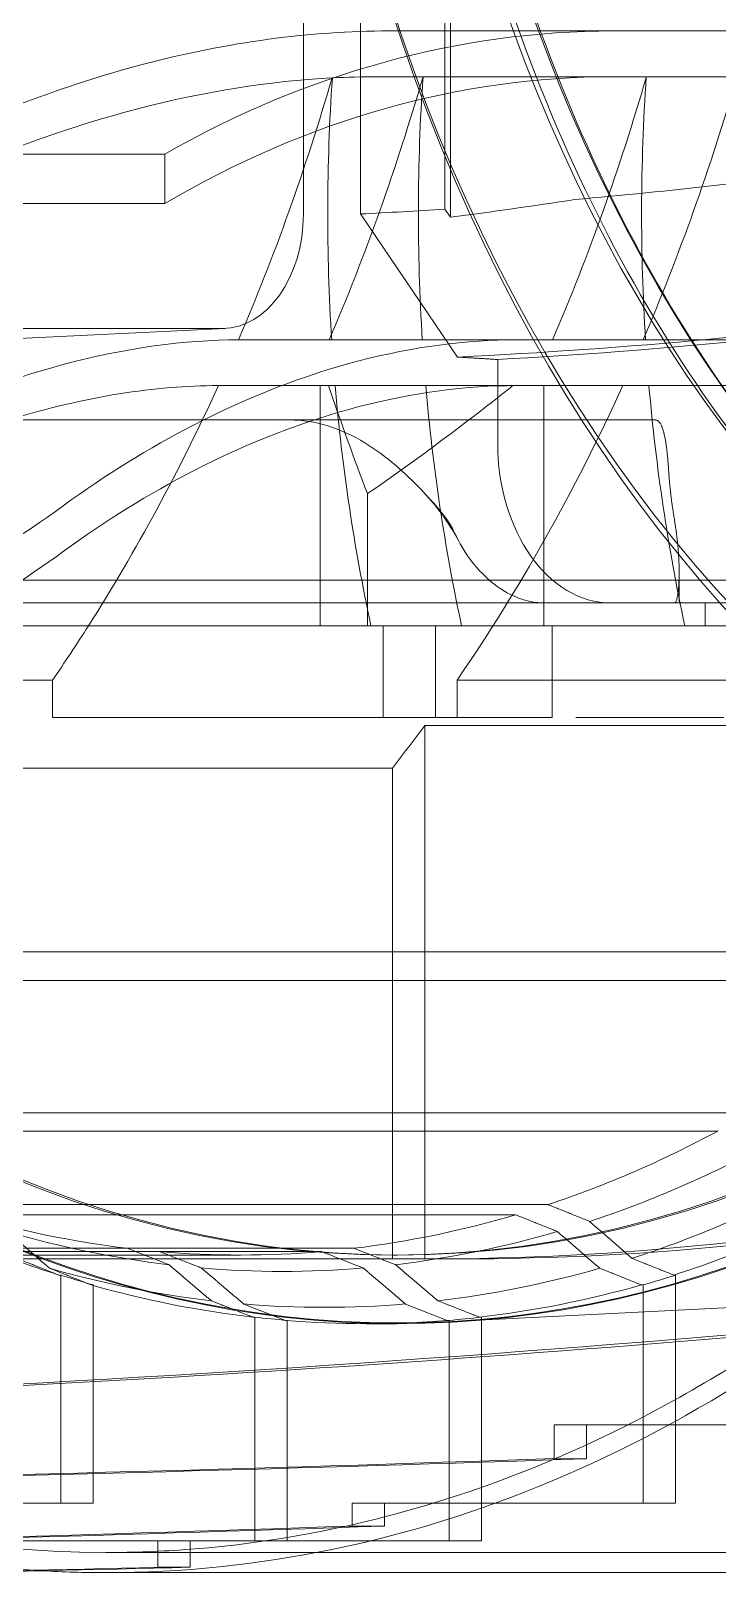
# Model space of a CAD drawing. Header units: millimetres. Extents: x -6314 to 11113, y -129 to 3675.
# Drawn here: x -2294.71 to -2288.7, y 2195.99 to 2209.55 of the extents above; entities that cross this region are included whole.
import ezdxf

# ---------------------------------------------------------------- set-up
doc = ezdxf.new("R2010")
doc.units = ezdxf.units.MM
doc.layers.add('Equipment', color=123, linetype='Continuous')

# ---------------------------------------------------------------- blocks, each defined once
blk = doc.blocks.new('A$C161d446f')
at = {"layer": 'Equipment', "linetype": 'Continuous', "lineweight": 0, "extrusion": (0, 1, 0)}
for p, q in [((-64.952, 545.489), (-64.952, 530.433)), ((-64.904, 545.419), (-64.904, 530.503)), ((-64.166, 545.46), (-64.166, 530.462)), ((-63.668, 545.461), (-63.668, 530.461)), ((-74.207, 532.061), (-66.374, 532.061)), ((-64.416, 532.061), (-66.374, 532.061)), ((-66.374, 531.661), (-74.196, 531.661)), ((-64.304, 531.661), (-66.374, 531.661)), ((-63.918, 531.651), (-63.92, 531.651)), ((-60.176, 530.984), (-62.455, 530.984)), ((-62.455, 530.984), (-62.455, 530.552)), ((-64.904, 530.503), (-64.952, 530.433)), ((-62.455, 530.552), (-60.029, 530.552)), ((-65.015, 529.21), (-64.166, 530.462)), ((-62.985, 529.461), (-58.121, 529.221)), ((-62.96, 529.461), (-52.354, 529.461)), ((-73.85, 529.361), (-65.527, 529.361)), ((-63.914, 529.361), (-65.527, 529.361)), ((-63.101, 529.361), (-63.914, 529.361)), ((-65.365, 529.189), (-65.365, 528.461)), ((-65.527, 528.961), (-73.85, 528.961)), ((-65.767, 528.961), (-65.767, 526.861)), ((-65.527, 528.961), (-63.944, 528.961)), ((-63.944, 528.961), (-62.924, 528.961)), ((-63.815, 526.861), (-63.815, 528.961)), ((-66.746, 528.661), (-64.834, 528.661)), ((-64.834, 528.661), (-61.9, 528.661)), ((-61.9, 528.661), (-55.112, 528.661)), ((-64.227, 526.861), (-64.227, 528.017)), ((-57.586, 527.261), (-72.718, 527.261)), ((-66.951, 527.333), (-66.951, 527.061)), ((-73.352, 527.061), (-58.061, 527.061)), ((-67.177, 527.061), (-67.177, 526.861)), ((-68.89, 526.861), (-67.132, 526.861)), ((-67.132, 526.861), (-56.265, 526.861)), ((-65.841, 526.061), (-65.841, 526.861)), ((-64.823, 526.861), (-64.823, 526.061)), ((-64.365, 526.861), (-64.365, 526.061)), ((-65.011, 526.387), (-68.359, 526.387)), ((-65.011, 526.061), (-65.011, 526.387)), ((-61.476, 526.387), (-61.476, 526.061)), ((-59.458, 526.387), (-61.476, 526.387)), ((-67.341, 526.061), (-66.047, 526.061)), ((-65.841, 526.061), (-64.823, 526.061)), ((-64.823, 526.061), (-61.476, 526.061)), ((-69.042, 525.99), (-64.728, 525.99)), ((-64.728, 521.327), (-64.728, 525.99)), ((-64.445, 525.618), (-60.91, 525.618)), ((-64.445, 521.327), (-64.445, 525.618)), ((-42.862, 524.012), (-69.482, 524.012)), ((-69.199, 523.762), (-42.579, 523.762)), ((-58.506, 522.603), (-67.573, 522.603)), ((-67.29, 522.445), (-40.67, 522.445)), ((-39.185, 521.802), (-65.805, 521.802)), ((-65.522, 521.713), (-38.903, 521.713)), ((-39.697, 521.42), (-64.108, 521.42)), ((-61.051, 521.327), (-65.011, 521.327)), ((-64.488, 521.361), (-64.445, 521.361)), ((-63.825, 521.391), (-52.212, 521.391)), ((-63.118, 521.361), (-50.869, 521.361)), ((-66.904, 521.186), (-66.92, 521.186)), ((-66.92, 519.192), (-66.92, 521.186)), ((-61.546, 521.186), (-61.53, 521.186)), ((-61.546, 521.186), (-61.546, 519.192)), ((-66.637, 521.1), (-66.621, 521.1)), ((-66.637, 519.192), (-66.637, 521.1)), ((-61.813, 521.1), (-61.829, 521.1)), ((-61.829, 521.1), (-61.829, 519.192)), ((-67.818, 520.922), (-64.912, 520.778)), ((-64.924, 520.79), (-64.56, 520.933)), ((-63.146, 520.933), (-63.51, 520.79)), ((-65.207, 520.818), (-65.223, 520.818)), ((-65.223, 518.862), (-65.223, 520.818)), ((-64.94, 520.79), (-64.924, 520.79)), ((-64.94, 518.862), (-64.94, 520.79)), ((-64.488, 520.761), (-64.445, 520.761)), ((-64.445, 520.761), (-64.217, 520.761)), ((-63.51, 520.79), (-63.526, 520.79)), ((-63.526, 520.79), (-63.526, 518.862)), ((-63.243, 520.818), (-63.227, 520.818)), ((-63.243, 520.818), (-63.243, 518.862)), ((-66.503, 519.877), (-68.688, 519.877)), ((-66.142, 519.877), (-66.503, 519.877)), ((-66.142, 519.581), (-66.142, 519.877)), ((-65.86, 519.877), (-66.142, 519.877)), ((-65.86, 519.877), (-65.86, 519.581)), ((-65.86, 519.581), (-66.142, 519.581)), ((-64.802, 519.192), (-66.92, 519.192)), ((-64.375, 519.192), (-64.802, 519.192)), ((-64.375, 518.992), (-64.375, 519.192)), ((-64.092, 519.192), (-64.375, 519.192)), ((-64.092, 519.192), (-64.092, 518.992)), ((-59.283, 519.192), (-61.829, 519.192)), ((-64.092, 518.992), (-64.375, 518.992)), ((-63.335, 518.862), (-65.223, 518.862)), ((-62.678, 518.862), (-63.335, 518.862)), ((-62.678, 518.632), (-62.678, 518.862)), ((-62.395, 518.862), (-62.678, 518.862)), ((-62.395, 518.862), (-62.395, 518.632)), ((-60.981, 518.862), (-62.395, 518.862)), ((-61.942, 518.761), (-69.579, 518.761)), ((-61.942, 518.585), (-69.579, 518.585)), ((-62.395, 518.632), (-62.678, 518.632))]:
    blk.add_line(p, q, dxfattribs=at)
at = {"layer": 'Equipment', "linetype": 'Continuous', "lineweight": 0}
for centre, major_axis, ratio, start_param, end_param in [((-61.942, 537.961), (0, -19.2), 0.707107, 0, 3.195786), ((-61.942, 537.961), (0, -19.376), 0.707107, 0.040975, 3.100618), ((-64.445, 537.961), (0, 16.6), 0.707107, -3.926991, 2.356194), ((-73.38, 537.961), (0, 13.876), 0.707107, -3.141592653589998, 3.141592653589588), ((-73.256, 537.961), (0, 13.7), 0.707107, -3.141592653589998, 3.141592653589588), ((-73.626, 537.961), (0, 12.913), 0.707107, -3.141592653589998, 3.141592653589588), ((-73.751, 537.961), (0, 12.794), 0.707107, -3.141592653589998, 3.141592653589588), ((-66.374, 517.261), (0, 14.8), 0.707107, -0.383803, 0), ((-56.596, 537.961), (0, -16.6), 0.707107, -1.181521, -1.026201), ((-75.391, 530.461), (0, 12.4), 0.707107, -1.659678, -1.473926), ((-53.853, 537.961), (0, -16.6), 0.707107, -1.181521, -1.026201), ((-72.648, 530.461), (0, 12.4), 0.707107, -1.659678, -1.474752), ((-62.96, 530.461), (0, -1), 0.707107, -1.570796, 0), ((-62.659, 619.206), (0, -90.052), 0.737277, -0.102087, -0.035489), ((-75.391, 530.461), (0, 12.4), 0.707107, -1.865418, -1.692117), ((-72.648, 530.461), (0, 12.4), 0.707107, -1.865418, -1.692117), ((-56.596, 537.961), (0, -16.6), 0.707107, -0.765325, -0.732425), ((-64.488, 537.961), (0, -17.193), 0.707107, -0.647071, 0.647071), ((-64.728, 570.527), (0, -49.2), 0.707107, -0.146869, 0), ((-61.942, 537.961), (0, -19.376), 0.707107, -0.577104, 0), ((-715.294, 2020.347), (0, 1757.783), 0.707107, -2.59219, -2.591839), ((-64.233, 537.961), (0, -17.2), 0.707107, -0.222768, -0.198985), ((-64.233, 537.961), (0, -17.2), 0.707107, 0.198985, 0.222768), ((-64.233, 537.961), (0, -17.2), 0.707107, -0.081485, -0.058172), ((-64.233, 537.961), (0, -17.2), 0.707107, 0.058172, 0.081485), ((-61.942, 537.961), (0, -19.2), 0.707107, -0.450788, -0.314536), ((-50.02, 932.276), (0, -412.345), 0.707107, -0.060909, 0), ((-61.942, 537.961), (0, -19.2), 0.707107, -0.314536, -0.291521), ((-48.111, 1549.088), (0, -1029.812), 0.707107, -0.024376, -0.013614), ((-61.942, 537.961), (0, -19.2), 0.707107, -0.291521, -0.180139), ((-61.942, 537.961), (0, -19.2), 0.707107, -0.180139, -0.150667), ((-46.485, 1534.199), (0, -1015.512), 0.707107, -0.024522, -0.014279), ((-61.942, 537.961), (0, -19.2), 0.707107, -0.150667, -0.054193), ((-61.942, 537.961), (0, -19.2), 0.707107, -0.054193, 0), ((-52.212, 1328.604), (0, -810.1), 0.707107, -0.017777, 0), ((-61.942, 537.961), (0, -19.376), 0.707107, 0, 0.040975)]:
    blk.add_ellipse(centre, major_axis=major_axis, ratio=ratio, start_param=start_param, end_param=end_param, dxfattribs=at)
at = {"layer": 'Equipment', "linetype": 'Continuous', "lineweight": 0, "extrusion": (0, 0, -1)}
for centre, major_axis, ratio, start_param, end_param in [((-64.488, 537.961), (0, -16.6), 0.707107, -5.497787, 0.785398), ((-55.805, 537.961), (0, 16.6), 0.707107, -2.115392, -1.960072), ((-66.374, 517.261), (0, 14.4), 0.707107, 0, 0.395046), ((-73.44, 530.461), (0, -12.4), 0.707107, -1.667667, -1.481914), ((-53.061, 537.961), (0, 16.6), 0.707107, -2.115392, -1.960736), ((-61.849, 619.206), (0, -88.8), 0.737277, 0.064036, 0.102087), ((-59.136, 619.206), (0, -89.152), 0.708518, 0.092204, 0.109501), ((-61.849, 619.206), (0, -88.8), 0.737277, 0.0354, 0.046682), ((-62.966, 619.206), (0, 90.08), 0.707782, -3.103967, -3.03761), ((-56.596, 537.961), (0, 16.6), 0.707107, -2.342294, -2.143812), ((-38.55, 537.961), (-32.069, 0), 0.517638, -0.642308, -0.573016), ((-73.44, 530.461), (0, -12.4), 0.707107, -1.449476, -1.276175), ((-71.108, 537.961), (0, -16.6), 0.517638, -0.99778, -0.928488), ((-53.061, 537.961), (0, 16.6), 0.707107, -2.303221, -2.143812), ((-66.355, 528.461), (0, -1.4), 0.707107, -1.570796, 0), ((-53.061, 537.961), (0, 16.6), 0.707107, -2.342294, -2.303221), ((-64.488, 537.961), (0, -17.2), 0.707107, -0.647193, 0.647193), ((-63.118, 537.961), (0, -16.6), 0.707107, 0.230964, 0.363365), ((-63.482, 537.961), (0, -16.743), 0.707107, 0.228962, 0.360131), ((-63.853, 537.961), (0, -17.057), 0.707107, 0.224661, 0.353186), ((-65.011, 570.527), (0, -49.2), 0.707107, 0, 0.146869), ((-64.217, 537.961), (0, -17.2), 0.707107, 0.222768, 0.350134), ((-63.118, 537.961), (0, -16.6), 0.707107, 0.084438, 0.206279), ((-63.118, 537.961), (0, -16.6), 0.707107, -0.206279, -0.084438), ((-64.217, 537.961), (0, -17.2), 0.707107, -0.350134, -0.222768), ((-582.119, 1706.029), (0, -1391.097), 0.707107, -0.552156, -0.551713), ((-63.482, 537.961), (0, -16.743), 0.707107, 0.083717, 0.204498), ((-63.482, 537.961), (0, -16.743), 0.707107, -0.204498, -0.083717), ((-710.486, 2020.347), (0, -1757.783), 0.707107, -0.549753, -0.549403), ((-63.118, 537.961), (0, -16.6), 0.707107, -0.060277, 0.060277), ((-63.853, 537.961), (0, -17.057), 0.707107, 0.082168, 0.20067), ((-63.482, 537.961), (0, -16.743), 0.707107, -0.059764, 0.059764), ((-63.853, 537.961), (0, -17.057), 0.707107, -0.20067, -0.082168), ((-64.217, 537.961), (0, -17.2), 0.707107, 0.081485, 0.198985), ((-64.217, 537.961), (0, -17.2), 0.707107, -0.198985, -0.081485), ((-63.853, 537.961), (0, -17.057), 0.707107, -0.058659, 0.058659), ((-64.217, 537.961), (0, -17.2), 0.707107, -0.058172, 0.058172), ((-50.303, 932.276), (0, -412.345), 0.707107, 0.014328, 0.060909), ((-48.394, 1549.088), (0, -1029.813), 0.707107, 0.014275, 0.024376), ((-46.768, 1534.199), (0, -1015.512), 0.707107, 0.014279, 0.024522), ((-52.495, 1328.604), (0, -810.1), 0.707107, 0, 0.017777)]:
    blk.add_ellipse(centre, major_axis=major_axis, ratio=ratio, start_param=start_param, end_param=end_param, dxfattribs=at)
at = {"layer": 'Equipment', "linetype": 'Continuous', "lineweight": 0}
for points, knots in [([(-71.269, 525.486), (-70.335, 525.839), (-69.434, 526.412), (-67.818, 527.935), (-67.099, 528.875), (-65.906, 531.03), (-65.431, 532.243), (-64.771, 534.821), (-64.586, 536.186), (-64.526, 538.931), (-64.651, 540.311), (-65.197, 542.943), (-65.618, 544.195), (-66.711, 546.444), (-67.383, 547.44), (-68.906, 549.084), (-69.757, 549.729), (-70.855, 550.268), (-71.061, 550.357), (-71.269, 550.436)], [3.40275, 3.40275, 3.40275, 3.40275, 3.729082, 3.729082, 4.04828, 4.04828, 4.365013, 4.365013, 4.681479, 4.681479, 4.998021, 4.998021, 5.314503, 5.314503, 5.631097, 5.631097, 5.949468, 5.949468, 6.022028, 6.022028, 6.022028, 6.022028]), ([(-68.812, 527.241), (-68.023, 527.968), (-67.309, 528.882), (-66.12, 530.985), (-65.643, 532.17), (-64.973, 534.698), (-64.778, 536.039), (-64.694, 538.743), (-64.803, 540.105), (-65.315, 542.709), (-65.716, 543.95), (-66.764, 546.186), (-67.412, 547.18), (-68.36, 548.243), (-68.583, 548.469), (-68.812, 548.68)], [3.719079, 3.719079, 3.719079, 3.719079, 4.038042, 4.038042, 4.353309, 4.353309, 4.668172, 4.668172, 4.983156, 4.983156, 5.298056, 5.298056, 5.613051, 5.613051, 5.705699, 5.705699, 5.705699, 5.705699]), ([(-60.176, 530.984), (-60.88, 531.322), (-61.578, 531.587), (-63.007, 531.965), (-63.734, 532.061), (-64.416, 532.061)], [-37.774165, -37.774165, -37.774165, -37.774165, -36.460851, -36.460851, -35.014945, -35.014945, -35.014945, -35.014945]), ([(-63.918, 531.651), (-63.371, 531.622), (-62.798, 531.532), (-61.499, 531.191), (-60.767, 530.912), (-60.029, 530.552)], [35.069941, 35.069941, 35.069941, 35.069941, 36.200256, 36.200256, 37.565509, 37.565509, 37.565509, 37.565509]), ([(-61.569, 527.911), (-61.937, 528.18), (-62.32, 528.417), (-63.188, 528.864), (-63.676, 529.053), (-64.629, 529.301), (-65.093, 529.361), (-65.527, 529.361)], [4.795767, 4.795767, 4.795767, 4.795767, 5.534703, 5.534703, 6.45672, 6.45672, 7.378738, 7.378738, 7.378738, 7.378738]), ([(-58.797, 527.911), (-59.171, 528.133), (-59.546, 528.337), (-60.482, 528.79), (-61.042, 529.005), (-62.114, 529.29), (-62.628, 529.361), (-63.101, 529.361)], [-23.707227, -23.707227, -23.707227, -23.707227, -23.050073, -23.050073, -22.046691, -22.046691, -21.043309, -21.043309, -21.043309, -21.043309]), ([(-65.527, 528.961), (-65.093, 528.961), (-64.629, 528.901), (-63.676, 528.653), (-63.188, 528.464), (-62.32, 528.017), (-61.937, 527.78), (-61.569, 527.511)], [-7.378738, -7.378738, -7.378738, -7.378738, -6.45672, -6.45672, -5.534703, -5.534703, -4.795767, -4.795767, -4.795767, -4.795767]), ([(-62.924, 528.961), (-62.653, 528.961), (-62.361, 528.938), (-61.748, 528.839), (-61.427, 528.763), (-60.773, 528.563), (-60.44, 528.439), (-59.778, 528.153), (-59.449, 527.992), (-58.95, 527.725), (-58.763, 527.621), (-58.575, 527.511)], [-5.210276, -5.210276, -5.210276, -5.210276, -4.636024, -4.636024, -4.061772, -4.061772, -3.48752, -3.48752, -2.913267, -2.913267, -2.582153, -2.582153, -2.582153, -2.582153]), ([(-66.746, 528.66), (-66.747, 528.66), (-66.748, 528.66), (-66.75, 528.66), (-66.751, 528.66), (-66.752, 528.66), (-66.753, 528.659), (-66.756, 528.659), (-66.758, 528.658), (-66.761, 528.657), (-66.764, 528.655), (-66.768, 528.652), (-66.771, 528.649), (-66.773, 528.647), (-66.775, 528.645), (-66.777, 528.642), (-66.781, 528.638), (-66.784, 528.633), (-66.787, 528.629), (-66.789, 528.625), (-66.791, 528.621), (-66.793, 528.617), (-66.796, 528.61), (-66.799, 528.604), (-66.802, 528.597), (-66.804, 528.591), (-66.807, 528.584), (-66.809, 528.577), (-66.811, 528.571), (-66.813, 528.564), (-66.815, 528.558), (-66.816, 528.555), (-66.816, 528.552), (-66.817, 528.549), (-66.82, 528.538), (-66.823, 528.526), (-66.825, 528.513), (-66.828, 528.502), (-66.83, 528.49), (-66.832, 528.479), (-66.834, 528.467), (-66.836, 528.455), (-66.837, 528.443), (-66.839, 528.432), (-66.84, 528.421), (-66.842, 528.41), (-66.843, 528.399), (-66.844, 528.388), (-66.845, 528.378), (-66.847, 528.367), (-66.848, 528.356), (-66.849, 528.346), (-66.849, 528.343), (-66.849, 528.34), (-66.85, 528.337), (-66.851, 528.327), (-66.852, 528.316), (-66.852, 528.306), (-66.853, 528.295), (-66.854, 528.284), (-66.855, 528.274), (-66.856, 528.263), (-66.857, 528.253), (-66.858, 528.242), (-66.858, 528.231), (-66.859, 528.22), (-66.86, 528.209), (-66.861, 528.197), (-66.862, 528.186), (-66.862, 528.175), (-66.863, 528.163), (-66.864, 528.151), (-66.865, 528.139), (-66.866, 528.129), (-66.867, 528.119), (-66.868, 528.109), (-66.869, 528.1), (-66.87, 528.091), (-66.87, 528.082), (-66.871, 528.074), (-66.872, 528.066), (-66.873, 528.057), (-66.874, 528.051), (-66.874, 528.045), (-66.875, 528.039), (-66.875, 528.033), (-66.876, 528.028), (-66.877, 528.022), (-66.877, 528.017), (-66.878, 528.011), (-66.878, 528.005), (-66.879, 528), (-66.88, 527.994), (-66.88, 527.988), (-66.881, 527.982), (-66.882, 527.976), (-66.883, 527.969), (-66.883, 527.963), (-66.884, 527.956), (-66.885, 527.949), (-66.886, 527.944), (-66.887, 527.94), (-66.887, 527.935), (-66.888, 527.927), (-66.89, 527.918), (-66.891, 527.909), (-66.893, 527.899), (-66.894, 527.889), (-66.896, 527.879), (-66.897, 527.87), (-66.899, 527.861), (-66.9, 527.852), (-66.901, 527.844), (-66.903, 527.835), (-66.904, 527.826), (-66.904, 527.826), (-66.904, 527.825), (-66.904, 527.824), (-66.906, 527.815), (-66.908, 527.805), (-66.909, 527.795), (-66.911, 527.784), (-66.912, 527.774), (-66.914, 527.762), (-66.916, 527.749), (-66.918, 527.736), (-66.92, 527.722), (-66.923, 527.704), (-66.925, 527.687), (-66.927, 527.668), (-66.929, 527.655), (-66.931, 527.642), (-66.932, 527.629), (-66.934, 527.616), (-66.935, 527.602), (-66.937, 527.589), (-66.938, 527.575), (-66.94, 527.561), (-66.941, 527.547), (-66.942, 527.533), (-66.943, 527.52), (-66.944, 527.506), (-66.944, 527.505), (-66.944, 527.504), (-66.944, 527.503), (-66.946, 527.484), (-66.947, 527.464), (-66.948, 527.444), (-66.949, 527.425), (-66.95, 527.406), (-66.95, 527.386), (-66.951, 527.368), (-66.951, 527.349), (-66.951, 527.33), (-66.951, 527.318), (-66.951, 527.305), (-66.951, 527.292), (-66.95, 527.278), (-66.95, 527.263), (-66.949, 527.25), (-66.948, 527.236), (-66.948, 527.222), (-66.947, 527.21), (-66.946, 527.197), (-66.945, 527.185), (-66.943, 527.173), (-66.943, 527.167), (-66.942, 527.161), (-66.941, 527.156), (-66.941, 527.148), (-66.94, 527.141), (-66.938, 527.134), (-66.937, 527.127), (-66.936, 527.12), (-66.935, 527.113), (-66.933, 527.106), (-66.932, 527.1), (-66.93, 527.094), (-66.929, 527.089), (-66.927, 527.084), (-66.925, 527.08), (-66.924, 527.076), (-66.923, 527.073), (-66.921, 527.071), (-66.92, 527.068), (-66.918, 527.066), (-66.916, 527.064), (-66.915, 527.064), (-66.915, 527.063), (-66.914, 527.062), (-66.913, 527.062), (-66.912, 527.061), (-66.911, 527.061), (-66.91, 527.061), (-66.909, 527.061), (-66.908, 527.061)], [0.1139776, 0.1139776, 0.1139776, 0.1139776, 0.1159804, 0.1159804, 0.1159804, 0.1179934, 0.1179934, 0.1179934, 0.1218152, 0.1218152, 0.1218152, 0.1282151, 0.1282151, 0.1282151, 0.132849, 0.132849, 0.132849, 0.1409784, 0.1409784, 0.1409784, 0.1476644, 0.1476644, 0.1476644, 0.1581142, 0.1581142, 0.1581142, 0.1680251, 0.1680251, 0.1680251, 0.1776797, 0.1776797, 0.1776797, 0.1820644, 0.1820644, 0.1820644, 0.1997563, 0.1997563, 0.1997563, 0.2160053, 0.2160053, 0.2160053, 0.2319971, 0.2319971, 0.2319971, 0.2467517, 0.2467517, 0.2467517, 0.261303, 0.261303, 0.261303, 0.2757381, 0.2757381, 0.2757381, 0.2799725, 0.2799725, 0.2799725, 0.294654, 0.294654, 0.294654, 0.3092909, 0.3092909, 0.3092909, 0.3239549, 0.3239549, 0.3239549, 0.3391601, 0.3391601, 0.3391601, 0.3545029, 0.3545029, 0.3545029, 0.3711278, 0.3711278, 0.3711278, 0.3847758, 0.3847758, 0.3847758, 0.3976184, 0.3976184, 0.3976184, 0.4090821, 0.4090821, 0.4090821, 0.4178974, 0.4178974, 0.4178974, 0.4254622, 0.4254622, 0.4254622, 0.4329408, 0.4329408, 0.4329408, 0.4404944, 0.4404944, 0.4404944, 0.4481898, 0.4481898, 0.4481898, 0.4563475, 0.4563475, 0.4563475, 0.4616279, 0.4616279, 0.4616279, 0.4712883, 0.4712883, 0.4712883, 0.4818722, 0.4818722, 0.4818722, 0.4904883, 0.4904883, 0.4904883, 0.4984632, 0.4984632, 0.4984632, 0.4991045, 0.4991045, 0.4991045, 0.5077081, 0.5077081, 0.5077081, 0.5172213, 0.5172213, 0.5172213, 0.5285596, 0.5285596, 0.5285596, 0.5430394, 0.5430394, 0.5430394, 0.5534104, 0.5534104, 0.5534104, 0.5635392, 0.5635392, 0.5635392, 0.5740312, 0.5740312, 0.5740312, 0.5839522, 0.5839522, 0.5839522, 0.5845231, 0.5845231, 0.5845231, 0.5985344, 0.5985344, 0.5985344, 0.612211, 0.612211, 0.612211, 0.6255605, 0.6255605, 0.6255605, 0.6347322, 0.6347322, 0.6347322, 0.6455082, 0.6455082, 0.6455082, 0.6563434, 0.6563434, 0.6563434, 0.667348, 0.667348, 0.667348, 0.6731393, 0.6731393, 0.6731393, 0.680513, 0.680513, 0.680513, 0.6882631, 0.6882631, 0.6882631, 0.6960131, 0.6960131, 0.6960131, 0.7027435, 0.7027435, 0.7027435, 0.7078389, 0.7078389, 0.7078389, 0.7127272, 0.7127272, 0.7127272, 0.7147541, 0.7147541, 0.7147541, 0.71707, 0.71707, 0.71707, 0.7188082, 0.7188082, 0.7188082, 0.7188082]), ([(-63.544, 528.661), (-63.657, 528.661), (-63.77, 528.643), (-63.992, 528.574), (-64.1, 528.525), (-64.204, 528.461)], [0, 0, 0, 0, 0.2403304, 0.2403304, 0.4805911, 0.4805911, 0.4805911, 0.4805911]), ([(-64.204, 528.461), (-64.398, 528.342), (-64.559, 528.193), (-64.776, 527.97), (-64.849, 527.886), (-64.914, 527.801), (-64.923, 527.788), (-64.938, 527.766), (-64.945, 527.756), (-64.953, 527.743), (-64.956, 527.739), (-64.958, 527.734), (-64.959, 527.733), (-64.96, 527.731), (-64.96, 527.731), (-64.96, 527.73), (-64.961, 527.729), (-64.961, 527.729), (-64.961, 527.728), (-64.962, 527.727), (-64.962, 527.726), (-64.964, 527.724), (-64.965, 527.722), (-64.966, 527.72), (-64.966, 527.72), (-64.966, 527.72)], [0, 0, 0, 0, 0.4495522, 0.4495522, 0.7386676, 0.7386676, 0.7891862, 0.7891862, 0.8253386, 0.8253386, 0.8408557, 0.8408557, 0.84467, 0.84467, 0.8464462, 0.8464462, 0.8478567, 0.8478567, 0.8494872, 0.8494872, 0.8525039, 0.8525039, 0.8591752, 0.8591752, 0.860007, 0.860007, 0.860007, 0.860007]), ([(-59.661, 526.861), (-59.918, 526.958), (-60.176, 527.073), (-60.818, 527.404), (-61.2, 527.642), (-61.569, 527.911)], [8.733108, 8.733108, 8.733108, 8.733108, 9.222774, 9.222774, 9.961709, 9.961709, 9.961709, 9.961709]), ([(-65.781, 527.061), (-65.727, 527.061), (-65.672, 527.068), (-65.6, 527.087), (-65.583, 527.092), (-65.502, 527.12), (-65.439, 527.152), (-65.329, 527.227), (-65.28, 527.268), (-65.161, 527.389), (-65.094, 527.477), (-65.03, 527.593), (-65.022, 527.607), (-64.989, 527.67), (-64.971, 527.709), (-64.966, 527.72)], [-0.1767433, -0.1767433, -0.1767433, -0.1767433, -0.1471251, -0.1471251, -0.1375361, -0.1375361, -0.1024861, -0.1024861, -0.0729044, -0.0729044, -0.0258526, -0.0258526, -0.0190272, -0.0190272, -0.000001, -0.000001, -0.000001, -0.000001])]:
    blk.add_open_spline(points, degree=3, knots=knots, dxfattribs=at)
for points, degree in [([(-64.304, 531.661), (-64.177, 531.661), (-64.049, 531.657), (-63.92, 531.651)], 3), ([(-65.015, 529.21), (-65.19, 529.2), (-65.365, 529.189)], 2), ([(-65.024, 527.603), (-64.937, 527.767), (-64.825, 527.919), (-64.696, 528.052)], 3), ([(-61.569, 527.511), (-61.234, 527.266), (-60.888, 527.048), (-60.538, 526.861)], 3)]:
    blk.add_open_spline(points, degree=degree, dxfattribs=at)
for points, weights in [([(-65.805, 521.802), (-65.986, 521.729), (-66.169, 521.655)], [1, 1.00000963458, 1]), ([(-65.886, 521.567), (-65.703, 521.64), (-65.522, 521.713)], [1, 1.00000953068, 1]), ([(-64.108, 521.42), (-64.289, 521.349), (-64.472, 521.277)], [1.00632952501, 1.00543169368, 1.00451618284]), ([(-62.492, 521.277), (-62.309, 521.349), (-62.128, 521.42)], [1.00451618284, 1.00543169368, 1.00632952501]), ([(-66.54, 521.332), (-66.721, 521.259), (-66.904, 521.186)], [1, 1.00000910013, 1]), ([(-64.472, 521.277), (-64.656, 521.12), (-64.843, 520.961)], [1, 1.00004372591, 1]), ([(-64.189, 521.248), (-64.006, 521.32), (-63.825, 521.391)], [1.00172783122, 1.0020634664, 1.0023808367]), ([(-62.863, 520.961), (-62.676, 521.12), (-62.492, 521.277)], [1, 1.0000437274, 1]), ([(-62.411, 521.391), (-62.592, 521.32), (-62.775, 521.248)], [1.00238083669, 1.00206346639, 1.00172783122]), ([(-61.53, 521.186), (-61.347, 521.259), (-61.166, 521.332)], [1, 1.00000910124, 1]), ([(-66.621, 521.1), (-66.438, 521.173), (-66.257, 521.246)], [1, 1.00000900816, 1]), ([(-64.56, 520.933), (-64.373, 521.092), (-64.189, 521.248)], [1, 1.00004358153, 1]), ([(-62.775, 521.248), (-62.959, 521.092), (-63.146, 520.933)], [1, 1.00004358437, 1]), ([(-61.449, 521.246), (-61.63, 521.173), (-61.813, 521.1)], [1, 1.00000900842, 1]), ([(-64.843, 520.961), (-65.024, 520.89), (-65.207, 520.818)], [1.00258170902, 1.00169111883, 1.0007838848]), ([(-63.227, 520.818), (-63.044, 520.89), (-62.863, 520.961)], [1.0007838848, 1.00169111883, 1.00258170902])]:
    blk.add_rational_spline(points, weights, degree=2, dxfattribs=at)

msp = doc.modelspace()

# ---------------------------------------------------------------- block references
at = {"xscale": -1}
msp.add_blockref('A$C161d446f', (-2355.993, 1677.491), dxfattribs=at)

doc.saveas('drawing.dxf')
